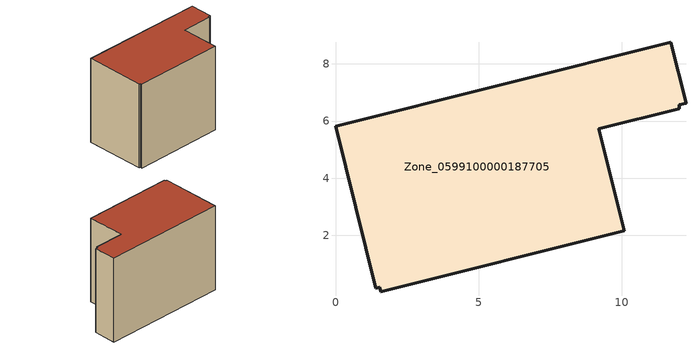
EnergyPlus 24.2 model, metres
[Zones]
Zone_0599100000187705
 floor ground (C_G): 10.09,2.16 1.58,0.03 1.54,0.19 1.41,0.16 0,5.83 11.72,8.76 12.25,6.62 12.01,6.57 12.02,6.43 9.2,5.72 z0
 wall outside (C_F): 11.72,8.76 0,5.83 1.41,0.16 1.54,0.19 1.58,0.03 10.09,2.16 9.2,5.72 12.02,6.43 12.01,6.57 12.25,6.62 11.72,8.76 z0:8.36
 roof outside (C_R): 1.41,0.16 1.54,0.19 1.58,0.03 10.09,2.16 9.2,5.72 12.02,6.43 12.01,6.57 12.25,6.62 11.72,8.76 0,5.83 z8.36
[BUILDING]
Pand.0599100000187705: North Axis=0; Terrain=City; Loads Convergence Tolerance Value=0.04; Temperature Convergence Tolerance Value=0.4; Solar Distribution=FullExterior; Maximum Number of Warmup Days=25; Minimum Number of Warmup Days=1
[Site:Location]
Rotterdam.The.Hague.AP_ZH_NLD Design_Conditions: Latitude=51.96; Longitude=4.45; Time Zone=1; Elevation=-4.5
[SITE:GROUNDTEMPERATURE:BUILDINGSURFACE]
18, 18, 18, 18, 18, 18, 18, 18, 18, 18, 18, 18
[MATERIAL] Thermal Absorptance=0.9; Solar Absorptance=0.7; Visible Absorptance=0.7
Name | Roughness | Thickness | Conductivity | Density | Specific Heat
G.TI.1975-1991 | MediumSmooth | 0.15 | 0.288461 | 540 | 1210
F.TI.1975-1991 | Rough | 0.3 | 0.230769 | 1920 | 840
R.TI.1975-1991 | MediumRough | 0.2 | 0.153846 | 1500 | 1000
[CONSTRUCTION]
C_G: G.TI.1975-1991
C_F: F.TI.1975-1991
C_R: R.TI.1975-1991
[ZONE]
Zone_0599100000187705: Type=1; Multiplier=1; Ceiling Height=Autocalculate; Volume=Autocalculate; Floor Area=autocalculate; Part of Total Floor Area=Yes
[ZONEINFILTRATION:DESIGNFLOWRATE]
Infil_Zone_0599100000187705: Zone or ZoneList or Space or SpaceList=Zone_0599100000187705; Schedule=AlwaysOn; Design Flow Rate Calculation Method=Flow/Area; Flow Rate per Floor Area=0.003; Constant Term Coefficient=1; Temperature Term Coefficient=0; Velocity Term Coefficient=0; Velocity Squared Term Coefficient=0
[HVACTEMPLATE:ZONE:IDEALLOADSAIRSYSTEM]
Zone_0599100000187705: Maximum Heating Supply Air Temperature=50; Minimum Cooling Supply Air Temperature=13; Maximum Heating Supply Air Humidity Ratio=0.0156; Minimum Cooling Supply Air Humidity Ratio=0.0077; Heating Limit=NoLimit; Cooling Limit=NoLimit; Dehumidification Control Type=ConstantSensibleHeatRatio; Cooling Sensible Heat Ratio=0.7; Dehumidification Setpoint=60; Humidification Control Type=None; Humidification Setpoint=30; Outdoor Air Method=None; Outdoor Air Flow Rate per Person=0.00944; Outdoor Air Flow Rate per Zone Floor Area=0; Outdoor Air Flow Rate per Zone=0; Demand Controlled Ventilation Type=None; Outdoor Air Economizer Type=NoEconomizer; Heat Recovery Type=None; Sensible Heat Recovery Effectiveness=0.7; Latent Heat Recovery Effectiveness=0.65
[ZONECONTROL:THERMOSTAT]
ThermostatControl_Zone_0599100000187705: Zone or ZoneList=Zone_0599100000187705; Control Type Schedule=DualSetpointControlType; Control 1=Thermostat_Zone_0599100000187705; Temperature Difference Between Cutout And Setpoint=0
[THERMOSTATSETPOINT:DUALSETPOINT]
Thermostat_Zone_0599100000187705: Heating Setpoint Temperature Schedule=HeatingSetpoint_Zone_0599100000187705; Cooling Setpoint Temperature Schedule=CoolingSetpoint_Zone_0599100000187705
[SCHEDULE:COMPACT]
HeatingSetpoint_Zone_0599100000187705: Through: 12/31, For: AllDays, Until: 24:00, 21
CoolingSetpoint_Zone_0599100000187705: Through: 12/31, For: AllDays, Until: 24:00, 24
DualSetpointControlType: Through: 12/31, For: AllDays, Until: 24:00, 4
AlwaysOn: Through: 12/31, For: AllDays, Until: 24:00, 1
